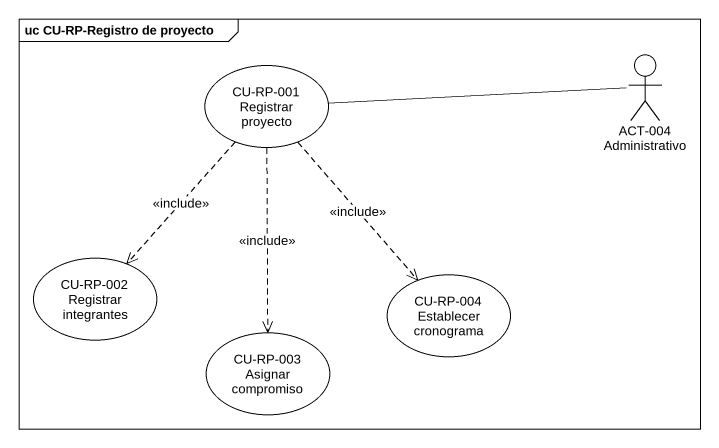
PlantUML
@startuml
mainframe uc CU-RP-Registro de proyecto
usecase "CU-RP-001 Registrar proyecto" as CU_RP_001_Registrar_proyecto
actor "ACT-004 Administrativo" as ACT_004_Administrativo
usecase "CU-RP-002 Registrar integrantes" as CU_RP_002_Registrar
usecase "CU-RP-004 Establecer cronograma" as CU_RP_004_Establecer
usecase "CU-RP-003 Asignar compromiso" as CU_RP_003_Asignar_compromiso
CU_RP_001_Registrar_proyecto ..> CU_RP_002_Registrar : <<include>>
CU_RP_001_Registrar_proyecto ..> CU_RP_004_Establecer : <<include>>
CU_RP_001_Registrar_proyecto ..> CU_RP_003_Asignar_compromiso : <<include>>
ACT_004_Administrativo -left- CU_RP_001_Registrar_proyecto
@enduml
